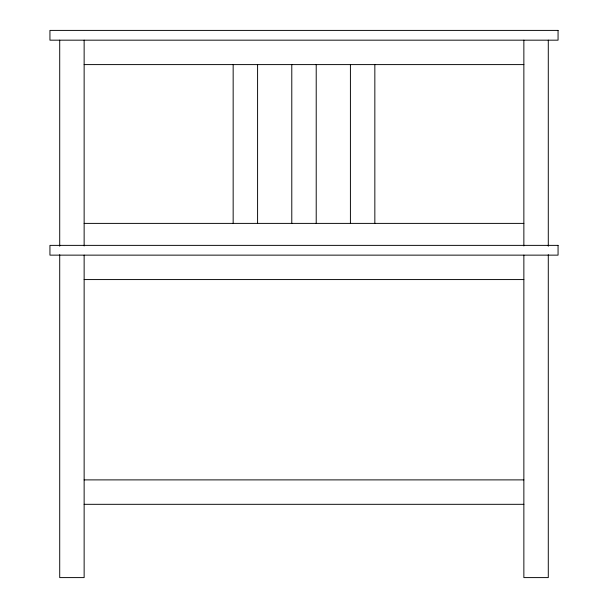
<?xml version="1.0" encoding="UTF-8"?>
<svg xmlns="http://www.w3.org/2000/svg" width="608" height="608" viewBox="0 0 608 608"><rect width="100%" height="100%" fill="white"/><g stroke="black" fill="none" stroke-linecap="round" stroke-linejoin="round"><path stroke-width="0.91" d="M84.14 64.6L523.86 64.6M84.14 223.387L523.86 223.387M84.14 279.574L523.86 279.574M84.14 479.887L523.86 479.887M84.14 504.313L523.86 504.313M548.287 40.174L548.287 246.217M548.287 254.714L548.287 577.6L523.86 577.6L523.86 255.14M523.86 40.174L523.86 245.936M374.84 64.6L374.84 223.387M350.413 64.6L350.413 223.387M316.213 64.6L316.213 223.387M291.787 64.6L291.787 223.387M257.587 64.6L257.587 223.387M233.16 64.6L233.16 223.387M84.14 40.174L84.14 245.936M84.14 255.14L84.14 577.6L59.713 577.6L59.713 254.714M59.713 40.174L59.713 246.217M558.06 30.4L49.94 30.4L49.94 40.174L558.06 40.174L558.06 30.4M558.06 245.374L49.94 245.374L49.94 255.14L558.06 255.14L558.06 245.374"/></g></svg>
